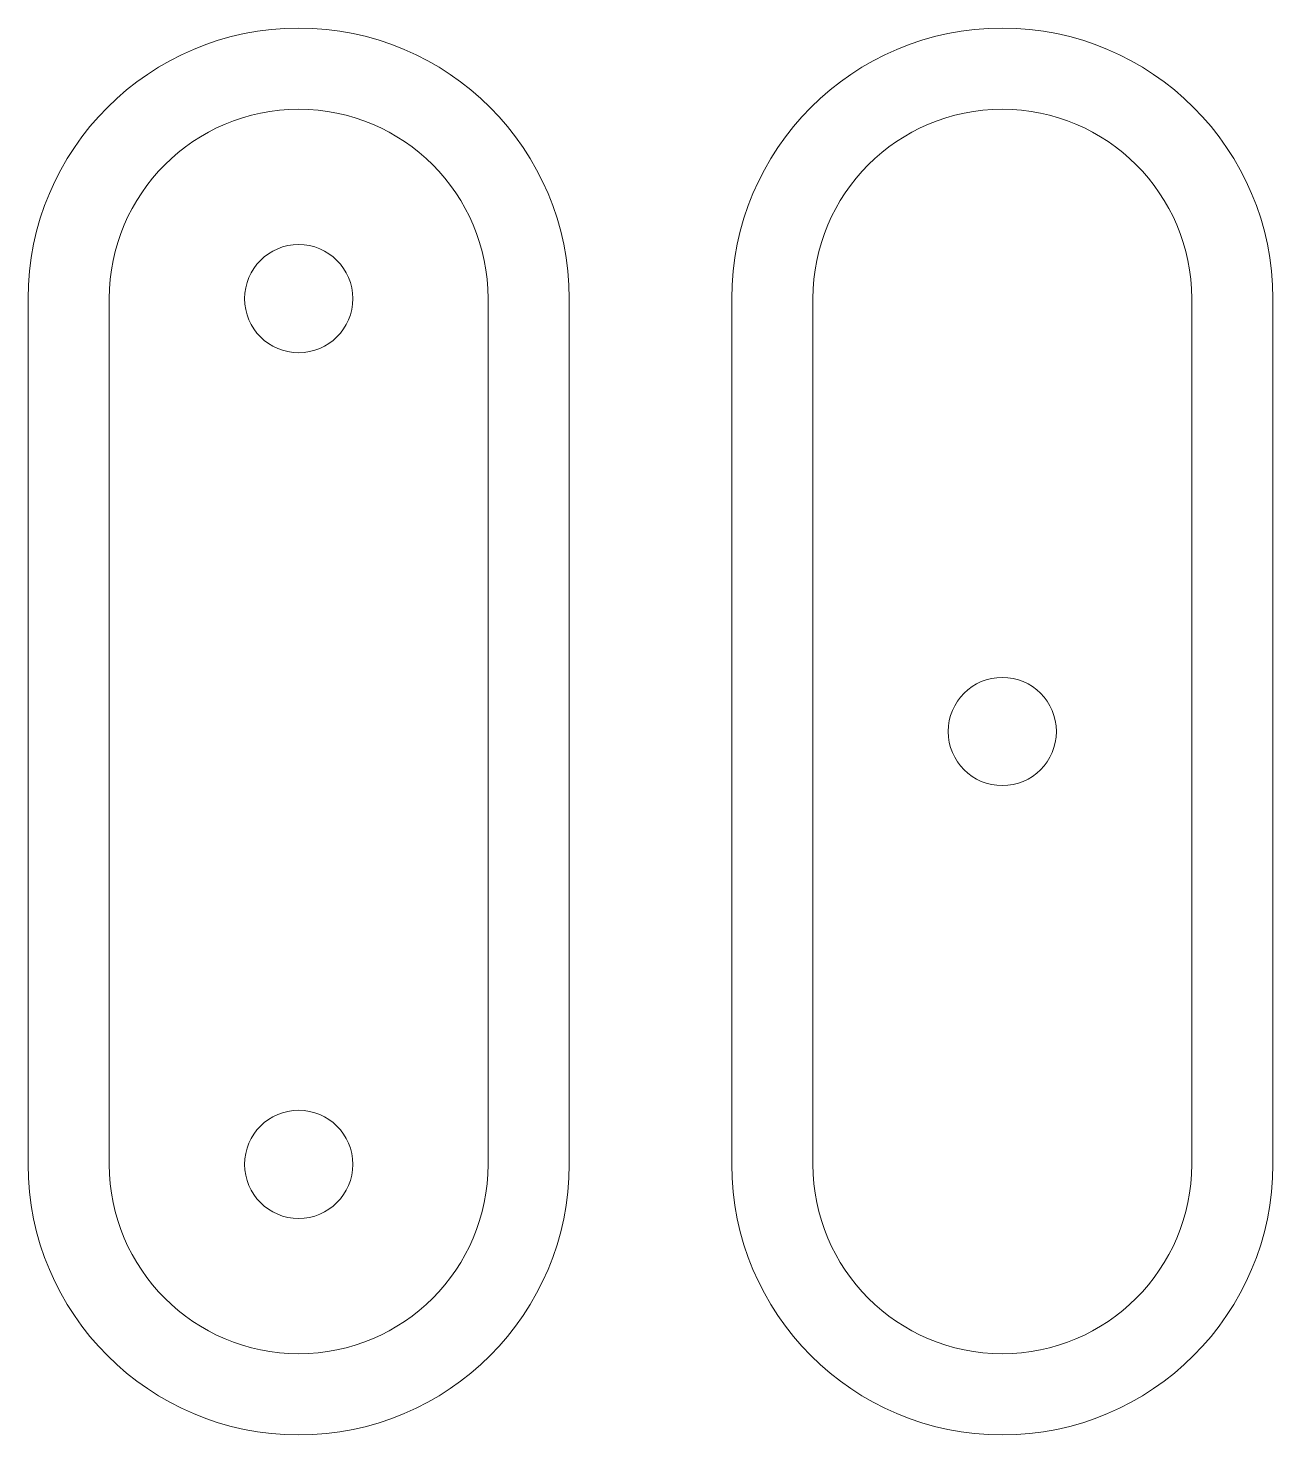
# Model space of a CAD drawing. Header units: millimetres. Extents: x 1 to 24, y 1 to 27.
import ezdxf

# ---------------------------------------------------------------- set-up
doc = ezdxf.new("R2010")
doc.units = ezdxf.units.MM
doc.layers.add('battery', color=7, linetype='CONTINUOUS', lineweight=0, true_color=0x000000)

msp = doc.modelspace()

# ---------------------------------------------------------------- linework, layer by layer
at = {"layer": 'battery'}
for p, q in [((1, 22), (1, 6)), ((2.5, 22), (2.5, 6)), ((9.5, 22), (9.5, 6)), ((11, 22), (11, 6)), ((14, 22), (14, 6)), ((15.5, 22), (15.5, 6)), ((22.5, 22), (22.5, 6)), ((24, 22), (24, 6))]:
    msp.add_line(p, q, dxfattribs=at)
for centre in [(6, 22), (19, 14), (6, 6)]:
    msp.add_circle(centre, 1, dxfattribs=at)
for centre, radius, start, end in [((6, 22), 5, 0, 180), ((19, 22), 5, 0, 180), ((6, 22), 3.5, 360, 180), ((19, 22), 3.5, 360, 180), ((6, 6), 5, 180, 0), ((6, 6), 3.5, 180, 360), ((19, 6), 5, 180, 0), ((19, 6), 3.5, 180, 360)]:
    msp.add_arc(centre, radius, start, end, dxfattribs=at)

doc.saveas('drawing.dxf')
